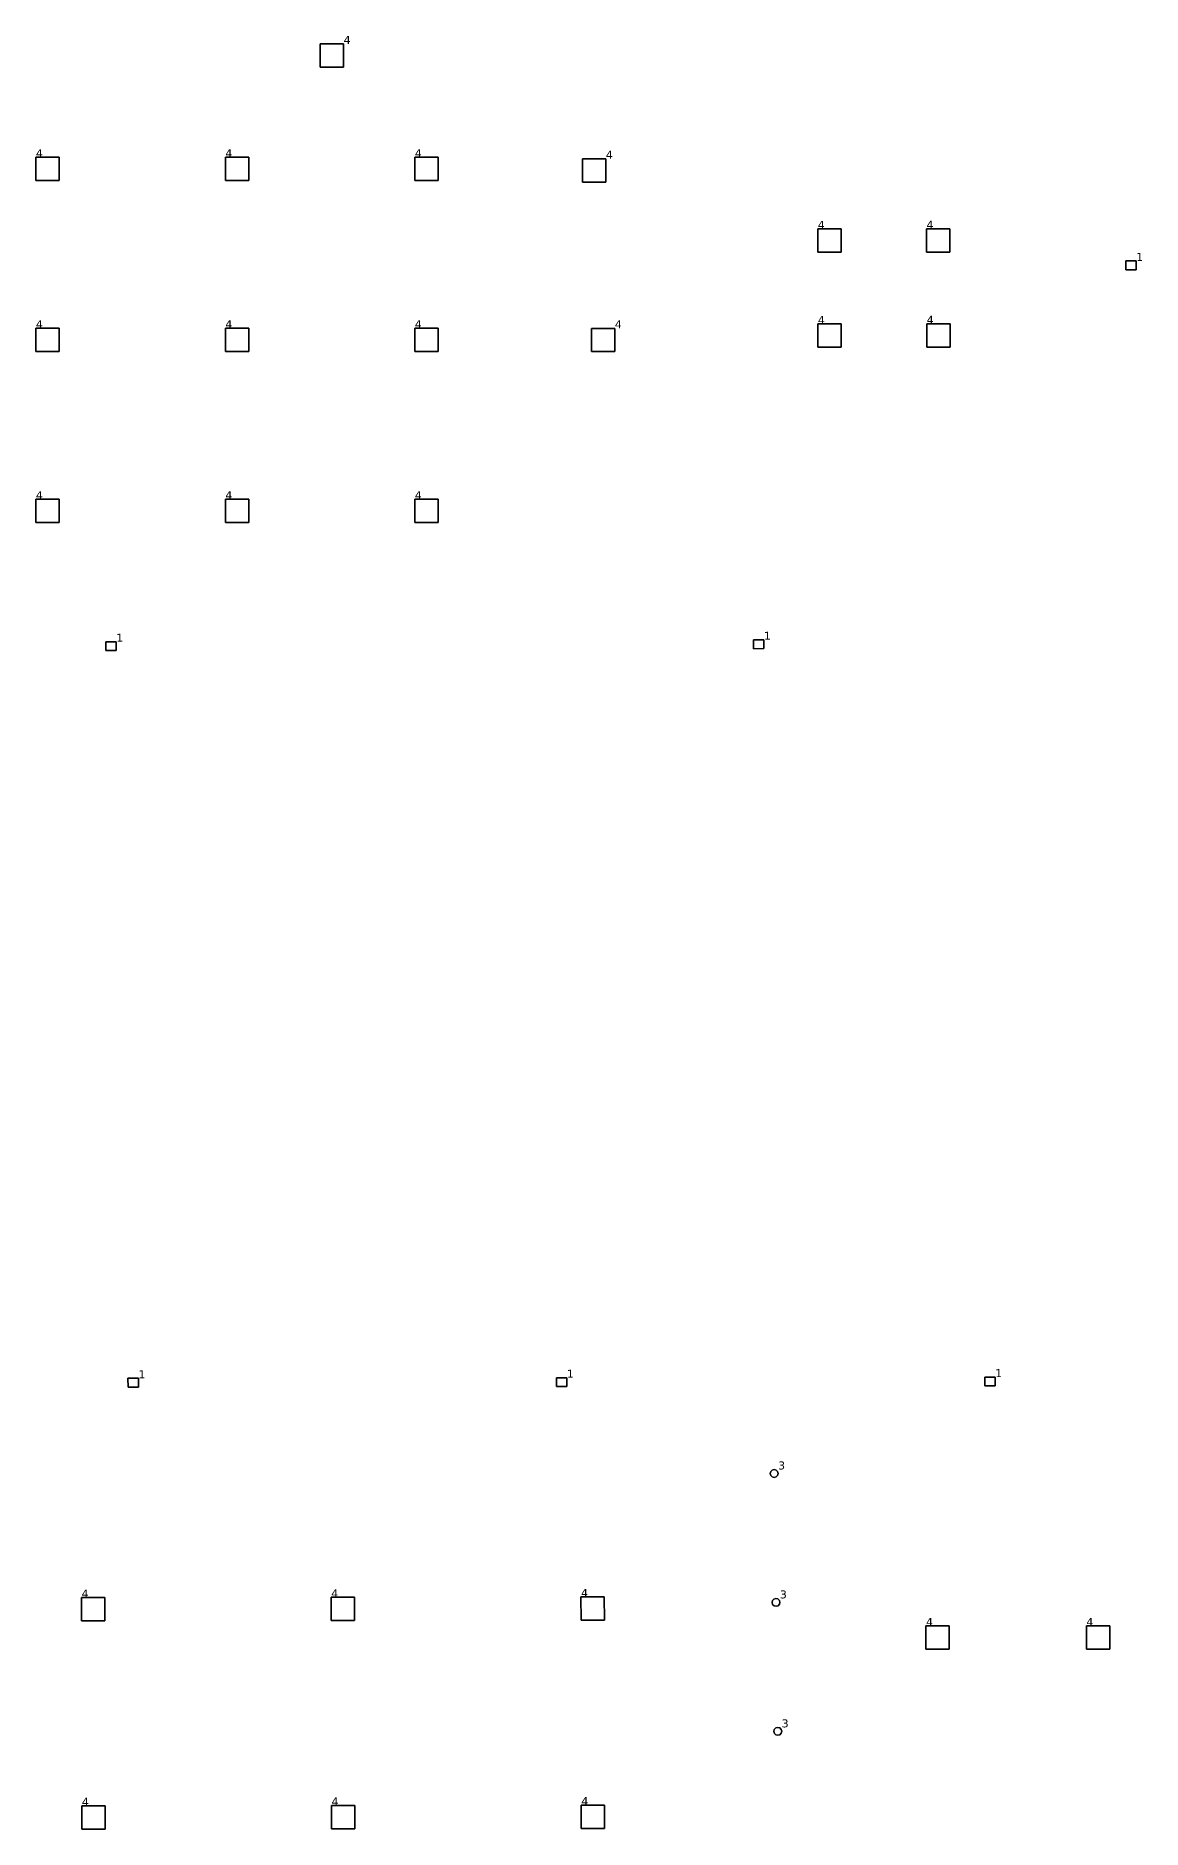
# Model space of a CAD drawing. Header units: inches. Extents: x -3 to 1235, y -1 to 963.
# Drawn here: x 132.34 to 157.23, y 105.3 to 145.64 of the extents above; entities that cross this region are included whole.
import ezdxf

# ---------------------------------------------------------------- set-up
doc = ezdxf.new("R2010")
doc.units = ezdxf.units.IN
doc.header["$MEASUREMENT"] = 0
doc.layers.add('DLX_TERR_LUM', color=7, linetype='Continuous', true_color=0x000000)
doc.layers.add('DLX_TERR_LUMKEY_IDX', color=7, linetype='Continuous', true_color=0x7f7f7f)
doc.styles.add('TableTextStyle', font='')
doc.styles.get('TableTextStyle').set_extended_font_data('VERDANA.TTF')

msp = doc.modelspace()

# ---------------------------------------------------------------- linework, layer by layer
at = {"layer": 'DLX_TERR_LUM'}
for points in [[(138.738, 144.938, 0), (138.738, 145.462, 0)], [(138.738, 145.462, 0), (138.738, 145.462, 0)], [(138.738, 145.462, 0), (138.738, 144.938, 0)], [(138.738, 145.462, 0), (139.262, 145.462, 0)], [(139.262, 145.462, 0), (138.738, 145.462, 0)], [(138.738, 145.462, 0), (138.738, 145.462, 0)], [(138.738, 145.462, 0), (138.738, 144.938, 0)], [(139.262, 145.462, 0), (138.738, 145.462, 0)], [(138.738, 144.938, 0), (138.738, 145.462, 0)], [(138.738, 145.462, 0), (139.262, 145.462, 0)], [(139.262, 145.462, 0), (139.262, 144.938, 0)], [(139.262, 144.938, 0), (139.262, 145.462, 0)], [(139.262, 145.462, 0), (139.262, 145.462, 0)], [(139.262, 145.462, 0), (139.262, 145.462, 0)], [(139.262, 144.938, 0), (139.262, 145.462, 0)], [(139.262, 145.462, 0), (139.262, 144.938, 0)], [(139.262, 144.938, 0), (138.738, 144.938, 0)], [(138.738, 144.938, 0), (138.738, 144.938, 0)], [(138.738, 144.938, 0), (139.262, 144.938, 0)], [(138.738, 144.938, 0), (138.738, 144.938, 0)], [(138.738, 144.938, 0), (139.262, 144.938, 0)], [(139.262, 144.938, 0), (138.738, 144.938, 0)], [(139.262, 144.938, 0), (139.262, 144.938, 0)], [(139.262, 144.938, 0), (139.262, 144.938, 0)], [(132.338, 142.387, 0), (132.338, 142.912, 0)], [(132.338, 142.912, 0), (132.338, 142.912, 0)], [(132.338, 142.912, 0), (132.338, 142.387, 0)], [(132.338, 142.912, 0), (132.863, 142.912, 0)], [(132.863, 142.912, 0), (132.338, 142.912, 0)], [(132.338, 142.912, 0), (132.338, 142.912, 0)], [(132.863, 142.912, 0), (132.338, 142.912, 0)], [(132.338, 142.912, 0), (132.338, 142.387, 0)], [(132.338, 142.387, 0), (132.338, 142.912, 0)], [(132.338, 142.912, 0), (132.863, 142.912, 0)], [(132.863, 142.912, 0), (132.863, 142.912, 0)], [(132.863, 142.912, 0), (132.863, 142.387, 0)], [(132.863, 142.387, 0), (132.863, 142.912, 0)], [(132.863, 142.912, 0), (132.863, 142.912, 0)], [(132.863, 142.387, 0), (132.863, 142.912, 0)], [(132.863, 142.912, 0), (132.863, 142.387, 0)], [(136.601, 142.387, 0), (136.601, 142.912, 0)], [(136.601, 142.912, 0), (136.601, 142.912, 0)], [(136.601, 142.912, 0), (136.601, 142.387, 0)], [(136.601, 142.912, 0), (137.126, 142.912, 0)], [(137.126, 142.912, 0), (136.601, 142.912, 0)], [(136.601, 142.912, 0), (136.601, 142.912, 0)], [(137.126, 142.912, 0), (136.601, 142.912, 0)], [(136.601, 142.912, 0), (136.601, 142.387, 0)], [(136.601, 142.387, 0), (136.601, 142.912, 0)], [(136.601, 142.912, 0), (137.126, 142.912, 0)], [(137.126, 142.912, 0), (137.126, 142.912, 0)], [(137.126, 142.912, 0), (137.126, 142.387, 0)], [(137.126, 142.387, 0), (137.126, 142.912, 0)], [(137.126, 142.912, 0), (137.126, 142.912, 0)], [(137.126, 142.387, 0), (137.126, 142.912, 0)], [(137.126, 142.912, 0), (137.126, 142.387, 0)], [(140.863, 142.387, 0), (140.863, 142.912, 0)], [(140.863, 142.912, 0), (140.863, 142.912, 0)], [(140.863, 142.912, 0), (140.863, 142.387, 0)], [(140.863, 142.912, 0), (141.388, 142.912, 0)], [(141.388, 142.912, 0), (140.863, 142.912, 0)], [(140.863, 142.912, 0), (140.863, 142.912, 0)], [(141.388, 142.912, 0), (140.863, 142.912, 0)], [(140.863, 142.912, 0), (140.863, 142.387, 0)], [(140.863, 142.387, 0), (140.863, 142.912, 0)], [(140.863, 142.912, 0), (141.388, 142.912, 0)], [(141.388, 142.912, 0), (141.388, 142.912, 0)], [(141.388, 142.912, 0), (141.388, 142.387, 0)], [(141.388, 142.387, 0), (141.388, 142.912, 0)], [(141.388, 142.912, 0), (141.388, 142.912, 0)], [(141.388, 142.387, 0), (141.388, 142.912, 0)], [(141.388, 142.912, 0), (141.388, 142.387, 0)], [(144.637, 142.353, 0), (144.637, 142.878, 0)], [(144.637, 142.878, 0), (144.637, 142.878, 0)], [(144.637, 142.878, 0), (144.637, 142.353, 0)], [(144.637, 142.878, 0), (145.162, 142.878, 0)], [(145.162, 142.878, 0), (144.637, 142.878, 0)], [(144.637, 142.878, 0), (144.637, 142.878, 0)], [(144.637, 142.878, 0), (144.637, 142.353, 0)], [(145.162, 142.878, 0), (144.637, 142.878, 0)], [(144.637, 142.353, 0), (144.637, 142.878, 0)], [(144.637, 142.878, 0), (145.162, 142.878, 0)], [(145.162, 142.878, 0), (145.162, 142.353, 0)], [(145.162, 142.353, 0), (145.162, 142.878, 0)], [(145.162, 142.878, 0), (145.162, 142.878, 0)], [(145.162, 142.878, 0), (145.162, 142.878, 0)], [(145.162, 142.353, 0), (145.162, 142.878, 0)], [(145.162, 142.878, 0), (145.162, 142.353, 0)], [(132.863, 142.387, 0), (132.338, 142.387, 0)], [(132.338, 142.387, 0), (132.338, 142.387, 0)], [(132.338, 142.387, 0), (132.863, 142.387, 0)], [(132.338, 142.387, 0), (132.338, 142.387, 0)], [(132.338, 142.387, 0), (132.863, 142.387, 0)], [(132.863, 142.387, 0), (132.338, 142.387, 0)], [(132.863, 142.387, 0), (132.863, 142.387, 0)], [(132.863, 142.387, 0), (132.863, 142.387, 0)], [(137.126, 142.387, 0), (136.601, 142.387, 0)], [(136.601, 142.387, 0), (136.601, 142.387, 0)], [(136.601, 142.387, 0), (137.126, 142.387, 0)], [(136.601, 142.387, 0), (136.601, 142.387, 0)], [(136.601, 142.387, 0), (137.126, 142.387, 0)], [(137.126, 142.387, 0), (136.601, 142.387, 0)], [(137.126, 142.387, 0), (137.126, 142.387, 0)], [(137.126, 142.387, 0), (137.126, 142.387, 0)], [(141.388, 142.387, 0), (140.863, 142.387, 0)], [(140.863, 142.387, 0), (140.863, 142.387, 0)], [(140.863, 142.387, 0), (141.388, 142.387, 0)], [(140.863, 142.387, 0), (140.863, 142.387, 0)], [(140.863, 142.387, 0), (141.388, 142.387, 0)], [(141.388, 142.387, 0), (140.863, 142.387, 0)], [(141.388, 142.387, 0), (141.388, 142.387, 0)], [(141.388, 142.387, 0), (141.388, 142.387, 0)], [(145.162, 142.353, 0), (144.637, 142.353, 0)], [(144.637, 142.353, 0), (144.637, 142.353, 0)], [(144.637, 142.353, 0), (145.162, 142.353, 0)], [(144.637, 142.353, 0), (144.637, 142.353, 0)], [(144.637, 142.353, 0), (145.162, 142.353, 0)], [(145.162, 142.353, 0), (144.637, 142.353, 0)], [(145.162, 142.353, 0), (145.162, 142.353, 0)], [(145.162, 142.353, 0), (145.162, 142.353, 0)], [(149.928, 141.299, 0), (150.453, 141.3, 0)], [(150.453, 141.3, 0), (149.928, 141.299, 0)], [(150.453, 141.3, 0), (149.928, 141.299, 0)], [(149.928, 141.299, 0), (150.453, 141.3, 0)], [(149.929, 140.774, 0), (149.928, 141.299, 0)], [(149.928, 141.299, 0), (149.928, 141.299, 0)], [(149.928, 141.299, 0), (149.929, 140.774, 0)], [(149.928, 141.299, 0), (149.928, 141.299, 0)], [(149.928, 141.299, 0), (149.929, 140.774, 0)], [(149.929, 140.774, 0), (149.928, 141.299, 0)], [(150.453, 141.3, 0), (150.453, 141.3, 0)], [(150.453, 141.3, 0), (150.454, 140.775, 0)], [(150.454, 140.775, 0), (150.453, 141.3, 0)], [(150.453, 141.3, 0), (150.453, 141.3, 0)], [(150.454, 140.775, 0), (150.453, 141.3, 0)], [(150.453, 141.3, 0), (150.454, 140.775, 0)], [(152.378, 140.778, 0), (152.377, 141.303, 0)], [(152.377, 141.303, 0), (152.377, 141.303, 0)], [(152.377, 141.303, 0), (152.378, 140.778, 0)], [(152.377, 141.303, 0), (152.902, 141.303, 0)], [(152.902, 141.303, 0), (152.377, 141.303, 0)], [(152.377, 141.303, 0), (152.377, 141.303, 0)], [(152.902, 141.303, 0), (152.377, 141.303, 0)], [(152.377, 141.303, 0), (152.378, 140.778, 0)], [(152.378, 140.778, 0), (152.377, 141.303, 0)], [(152.377, 141.303, 0), (152.902, 141.303, 0)], [(152.902, 141.303, 0), (152.902, 141.303, 0)], [(152.902, 141.303, 0), (152.903, 140.778, 0)], [(152.903, 140.778, 0), (152.902, 141.303, 0)], [(152.902, 141.303, 0), (152.902, 141.303, 0)], [(152.903, 140.778, 0), (152.902, 141.303, 0)], [(152.902, 141.303, 0), (152.903, 140.778, 0)], [(150.454, 140.775, 0), (149.929, 140.774, 0)], [(149.929, 140.774, 0), (150.454, 140.775, 0)], [(149.929, 140.774, 0), (150.454, 140.775, 0)], [(150.454, 140.775, 0), (149.929, 140.774, 0)], [(149.929, 140.774, 0), (149.929, 140.774, 0)], [(149.929, 140.774, 0), (149.929, 140.774, 0)], [(150.454, 140.775, 0), (150.454, 140.775, 0)], [(150.454, 140.775, 0), (150.454, 140.775, 0)], [(152.903, 140.778, 0), (152.378, 140.778, 0)], [(152.378, 140.778, 0), (152.378, 140.778, 0)], [(152.378, 140.778, 0), (152.903, 140.778, 0)], [(152.378, 140.778, 0), (152.378, 140.778, 0)], [(152.378, 140.778, 0), (152.903, 140.778, 0)], [(152.903, 140.778, 0), (152.378, 140.778, 0)], [(152.903, 140.778, 0), (152.903, 140.778, 0)], [(152.903, 140.778, 0), (152.903, 140.778, 0)], [(156.858, 140.38, 0), (156.858, 140.58, 0)], [(156.858, 140.58, 0), (156.858, 140.58, 0)], [(156.858, 140.58, 0), (156.858, 140.38, 0)], [(156.858, 140.58, 0), (157.093, 140.58, 0)], [(157.093, 140.58, 0), (156.858, 140.58, 0)], [(156.858, 140.58, 0), (156.858, 140.58, 0)], [(156.858, 140.58, 0), (156.858, 140.38, 0)], [(157.093, 140.58, 0), (156.858, 140.58, 0)], [(156.858, 140.38, 0), (156.858, 140.58, 0)], [(156.858, 140.58, 0), (157.093, 140.58, 0)], [(157.093, 140.58, 0), (157.093, 140.38, 0)], [(157.093, 140.38, 0), (157.093, 140.58, 0)], [(157.093, 140.58, 0), (157.093, 140.58, 0)], [(157.093, 140.58, 0), (157.093, 140.58, 0)], [(157.093, 140.38, 0), (157.093, 140.58, 0)], [(157.093, 140.58, 0), (157.093, 140.38, 0)], [(157.093, 140.38, 0), (156.858, 140.38, 0)], [(156.858, 140.38, 0), (156.858, 140.38, 0)], [(156.858, 140.38, 0), (157.093, 140.38, 0)], [(156.858, 140.38, 0), (156.858, 140.38, 0)], [(156.858, 140.38, 0), (157.093, 140.38, 0)], [(157.093, 140.38, 0), (156.858, 140.38, 0)], [(157.093, 140.38, 0), (157.093, 140.38, 0)], [(157.093, 140.38, 0), (157.093, 140.38, 0)], [(132.338, 138.54, 0), (132.338, 139.065, 0)], [(132.338, 139.065, 0), (132.338, 139.065, 0)], [(132.338, 139.065, 0), (132.338, 138.54, 0)], [(132.338, 139.065, 0), (132.863, 139.065, 0)], [(132.863, 139.065, 0), (132.338, 139.065, 0)], [(132.338, 139.065, 0), (132.338, 139.065, 0)], [(132.863, 139.065, 0), (132.338, 139.065, 0)], [(132.338, 139.065, 0), (132.338, 138.54, 0)], [(132.338, 138.54, 0), (132.338, 139.065, 0)], [(132.338, 139.065, 0), (132.863, 139.065, 0)], [(132.863, 139.065, 0), (132.863, 139.065, 0)], [(132.863, 139.065, 0), (132.863, 138.54, 0)], [(132.863, 138.54, 0), (132.863, 139.065, 0)], [(132.863, 139.065, 0), (132.863, 139.065, 0)], [(132.863, 138.54, 0), (132.863, 139.065, 0)], [(132.863, 139.065, 0), (132.863, 138.54, 0)], [(136.601, 138.54, 0), (136.601, 139.065, 0)], [(136.601, 139.065, 0), (136.601, 139.065, 0)], [(136.601, 139.065, 0), (136.601, 138.54, 0)], [(136.601, 139.065, 0), (137.126, 139.065, 0)], [(137.126, 139.065, 0), (136.601, 139.065, 0)], [(136.601, 139.065, 0), (136.601, 139.065, 0)], [(137.126, 139.065, 0), (136.601, 139.065, 0)], [(136.601, 139.065, 0), (136.601, 138.54, 0)], [(136.601, 138.54, 0), (136.601, 139.065, 0)], [(136.601, 139.065, 0), (137.126, 139.065, 0)], [(137.126, 139.065, 0), (137.126, 139.065, 0)], [(137.126, 139.065, 0), (137.126, 138.54, 0)], [(137.126, 138.54, 0), (137.126, 139.065, 0)], [(137.126, 139.065, 0), (137.126, 139.065, 0)], [(137.126, 138.54, 0), (137.126, 139.065, 0)], [(137.126, 139.065, 0), (137.126, 138.54, 0)], [(140.863, 138.54, 0), (140.863, 139.065, 0)], [(140.863, 139.065, 0), (140.863, 139.065, 0)], [(140.863, 139.065, 0), (140.863, 138.54, 0)], [(140.863, 139.065, 0), (141.388, 139.065, 0)], [(141.388, 139.065, 0), (140.863, 139.065, 0)], [(140.863, 139.065, 0), (140.863, 139.065, 0)], [(141.388, 139.065, 0), (140.863, 139.065, 0)], [(140.863, 139.065, 0), (140.863, 138.54, 0)], [(140.863, 138.54, 0), (140.863, 139.065, 0)], [(140.863, 139.065, 0), (141.388, 139.065, 0)], [(141.388, 139.065, 0), (141.388, 139.065, 0)], [(141.388, 139.065, 0), (141.388, 138.54, 0)], [(141.388, 138.54, 0), (141.388, 139.065, 0)], [(141.388, 139.065, 0), (141.388, 139.065, 0)], [(141.388, 138.54, 0), (141.388, 139.065, 0)], [(141.388, 139.065, 0), (141.388, 138.54, 0)], [(144.838, 138.538, 0), (144.838, 139.062, 0)], [(144.838, 139.062, 0), (144.838, 139.062, 0)], [(144.838, 139.062, 0), (144.838, 138.538, 0)], [(144.838, 139.062, 0), (145.363, 139.062, 0)], [(145.363, 139.062, 0), (144.838, 139.062, 0)], [(144.838, 139.062, 0), (144.838, 139.062, 0)], [(144.838, 139.062, 0), (144.838, 138.538, 0)], [(145.363, 139.062, 0), (144.838, 139.062, 0)], [(144.838, 138.538, 0), (144.838, 139.062, 0)], [(144.838, 139.062, 0), (145.363, 139.062, 0)], [(145.363, 139.062, 0), (145.363, 138.538, 0)], [(145.363, 138.538, 0), (145.363, 139.062, 0)], [(145.363, 139.062, 0), (145.363, 139.062, 0)], [(145.363, 139.062, 0), (145.363, 139.062, 0)], [(145.363, 138.538, 0), (145.363, 139.062, 0)], [(145.363, 139.062, 0), (145.363, 138.538, 0)], [(149.931, 139.16, 0), (150.456, 139.161, 0)], [(150.456, 139.161, 0), (149.931, 139.16, 0)], [(150.456, 139.161, 0), (149.931, 139.16, 0)], [(149.931, 139.16, 0), (150.456, 139.161, 0)], [(149.932, 138.635, 0), (149.931, 139.16, 0)], [(149.931, 139.16, 0), (149.931, 139.16, 0)], [(149.931, 139.16, 0), (149.932, 138.635, 0)], [(149.931, 139.16, 0), (149.931, 139.16, 0)], [(149.931, 139.16, 0), (149.932, 138.635, 0)], [(149.932, 138.635, 0), (149.931, 139.16, 0)], [(150.456, 139.161, 0), (150.456, 139.161, 0)], [(150.456, 139.161, 0), (150.457, 138.636, 0)], [(150.457, 138.636, 0), (150.456, 139.161, 0)], [(150.456, 139.161, 0), (150.456, 139.161, 0)], [(150.457, 138.636, 0), (150.456, 139.161, 0)], [(150.456, 139.161, 0), (150.457, 138.636, 0)], [(152.381, 138.639, 0), (152.38, 139.164, 0)], [(152.38, 139.164, 0), (152.38, 139.164, 0)], [(152.38, 139.164, 0), (152.381, 138.639, 0)], [(152.38, 139.164, 0), (152.905, 139.164, 0)], [(152.905, 139.164, 0), (152.38, 139.164, 0)], [(152.38, 139.164, 0), (152.38, 139.164, 0)], [(152.905, 139.164, 0), (152.38, 139.164, 0)], [(152.38, 139.164, 0), (152.381, 138.639, 0)], [(152.381, 138.639, 0), (152.38, 139.164, 0)], [(152.38, 139.164, 0), (152.905, 139.164, 0)], [(152.905, 139.164, 0), (152.905, 139.164, 0)], [(152.905, 139.164, 0), (152.906, 138.639, 0)], [(152.906, 138.639, 0), (152.905, 139.164, 0)], [(152.905, 139.164, 0), (152.905, 139.164, 0)], [(152.906, 138.639, 0), (152.905, 139.164, 0)], [(152.905, 139.164, 0), (152.906, 138.639, 0)], [(132.863, 138.54, 0), (132.338, 138.54, 0)], [(132.338, 138.54, 0), (132.338, 138.54, 0)], [(132.338, 138.54, 0), (132.863, 138.54, 0)], [(132.338, 138.54, 0), (132.338, 138.54, 0)], [(132.338, 138.54, 0), (132.863, 138.54, 0)], [(132.863, 138.54, 0), (132.338, 138.54, 0)], [(132.863, 138.54, 0), (132.863, 138.54, 0)], [(132.863, 138.54, 0), (132.863, 138.54, 0)], [(137.126, 138.54, 0), (136.601, 138.54, 0)], [(136.601, 138.54, 0), (136.601, 138.54, 0)], [(136.601, 138.54, 0), (137.126, 138.54, 0)], [(136.601, 138.54, 0), (136.601, 138.54, 0)], [(136.601, 138.54, 0), (137.126, 138.54, 0)], [(137.126, 138.54, 0), (136.601, 138.54, 0)], [(137.126, 138.54, 0), (137.126, 138.54, 0)], [(137.126, 138.54, 0), (137.126, 138.54, 0)], [(141.388, 138.54, 0), (140.863, 138.54, 0)], [(140.863, 138.54, 0), (140.863, 138.54, 0)], [(140.863, 138.54, 0), (141.388, 138.54, 0)], [(140.863, 138.54, 0), (140.863, 138.54, 0)], [(140.863, 138.54, 0), (141.388, 138.54, 0)], [(141.388, 138.54, 0), (140.863, 138.54, 0)], [(141.388, 138.54, 0), (141.388, 138.54, 0)], [(141.388, 138.54, 0), (141.388, 138.54, 0)], [(145.363, 138.538, 0), (144.838, 138.538, 0)], [(144.838, 138.538, 0), (144.838, 138.538, 0)], [(144.838, 138.538, 0), (145.363, 138.538, 0)], [(144.838, 138.538, 0), (144.838, 138.538, 0)], [(144.838, 138.538, 0), (145.363, 138.538, 0)], [(145.363, 138.538, 0), (144.838, 138.538, 0)], [(145.363, 138.538, 0), (145.363, 138.538, 0)], [(145.363, 138.538, 0), (145.363, 138.538, 0)], [(150.457, 138.636, 0), (149.932, 138.635, 0)], [(149.932, 138.635, 0), (150.457, 138.636, 0)], [(149.932, 138.635, 0), (150.457, 138.636, 0)], [(150.457, 138.636, 0), (149.932, 138.635, 0)], [(149.932, 138.635, 0), (149.932, 138.635, 0)], [(149.932, 138.635, 0), (149.932, 138.635, 0)], [(150.457, 138.636, 0), (150.457, 138.636, 0)], [(150.457, 138.636, 0), (150.457, 138.636, 0)], [(152.906, 138.639, 0), (152.381, 138.639, 0)], [(152.381, 138.639, 0), (152.381, 138.639, 0)], [(152.381, 138.639, 0), (152.906, 138.639, 0)], [(152.381, 138.639, 0), (152.381, 138.639, 0)], [(152.381, 138.639, 0), (152.906, 138.639, 0)], [(152.906, 138.639, 0), (152.381, 138.639, 0)], [(152.906, 138.639, 0), (152.906, 138.639, 0)], [(152.906, 138.639, 0), (152.906, 138.639, 0)], [(132.338, 134.693, 0), (132.338, 135.218, 0)], [(132.338, 135.218, 0), (132.338, 135.218, 0)], [(132.338, 135.218, 0), (132.338, 134.693, 0)], [(132.338, 135.218, 0), (132.863, 135.218, 0)], [(132.863, 135.218, 0), (132.338, 135.218, 0)], [(132.338, 135.218, 0), (132.338, 135.218, 0)], [(132.863, 135.218, 0), (132.338, 135.218, 0)], [(132.338, 135.218, 0), (132.338, 134.693, 0)], [(132.338, 134.693, 0), (132.338, 135.218, 0)], [(132.338, 135.218, 0), (132.863, 135.218, 0)], [(132.863, 135.218, 0), (132.863, 135.218, 0)], [(132.863, 135.218, 0), (132.863, 134.693, 0)], [(132.863, 134.693, 0), (132.863, 135.218, 0)], [(132.863, 135.218, 0), (132.863, 135.218, 0)], [(132.863, 134.693, 0), (132.863, 135.218, 0)], [(132.863, 135.218, 0), (132.863, 134.693, 0)], [(136.601, 134.693, 0), (136.601, 135.218, 0)], [(136.601, 135.218, 0), (136.601, 135.218, 0)], [(136.601, 135.218, 0), (136.601, 134.693, 0)], [(136.601, 135.218, 0), (137.126, 135.218, 0)], [(137.126, 135.218, 0), (136.601, 135.218, 0)], [(136.601, 135.218, 0), (136.601, 135.218, 0)], [(137.126, 135.218, 0), (136.601, 135.218, 0)], [(136.601, 135.218, 0), (136.601, 134.693, 0)], [(136.601, 134.693, 0), (136.601, 135.218, 0)], [(136.601, 135.218, 0), (137.126, 135.218, 0)], [(137.126, 135.218, 0), (137.126, 135.218, 0)], [(137.126, 135.218, 0), (137.126, 134.693, 0)], [(137.126, 134.693, 0), (137.126, 135.218, 0)], [(137.126, 135.218, 0), (137.126, 135.218, 0)], [(137.126, 134.693, 0), (137.126, 135.218, 0)], [(137.126, 135.218, 0), (137.126, 134.693, 0)], [(140.863, 134.693, 0), (140.863, 135.218, 0)], [(140.863, 135.218, 0), (140.863, 135.218, 0)], [(140.863, 135.218, 0), (140.863, 134.693, 0)], [(140.863, 135.218, 0), (141.388, 135.218, 0)], [(141.388, 135.218, 0), (140.863, 135.218, 0)], [(140.863, 135.218, 0), (140.863, 135.218, 0)], [(141.388, 135.218, 0), (140.863, 135.218, 0)], [(140.863, 135.218, 0), (140.863, 134.693, 0)], [(140.863, 134.693, 0), (140.863, 135.218, 0)], [(140.863, 135.218, 0), (141.388, 135.218, 0)], [(141.388, 135.218, 0), (141.388, 135.218, 0)], [(141.388, 135.218, 0), (141.388, 134.693, 0)], [(141.388, 134.693, 0), (141.388, 135.218, 0)], [(141.388, 135.218, 0), (141.388, 135.218, 0)], [(141.388, 134.693, 0), (141.388, 135.218, 0)], [(141.388, 135.218, 0), (141.388, 134.693, 0)], [(132.863, 134.693, 0), (132.338, 134.693, 0)], [(132.338, 134.693, 0), (132.338, 134.693, 0)], [(132.338, 134.693, 0), (132.863, 134.693, 0)], [(132.338, 134.693, 0), (132.338, 134.693, 0)], [(132.338, 134.693, 0), (132.863, 134.693, 0)], [(132.863, 134.693, 0), (132.338, 134.693, 0)], [(132.863, 134.693, 0), (132.863, 134.693, 0)], [(132.863, 134.693, 0), (132.863, 134.693, 0)], [(137.126, 134.693, 0), (136.601, 134.693, 0)], [(136.601, 134.693, 0), (136.601, 134.693, 0)], [(136.601, 134.693, 0), (137.126, 134.693, 0)], [(136.601, 134.693, 0), (136.601, 134.693, 0)], [(136.601, 134.693, 0), (137.126, 134.693, 0)], [(137.126, 134.693, 0), (136.601, 134.693, 0)], [(137.126, 134.693, 0), (137.126, 134.693, 0)], [(137.126, 134.693, 0), (137.126, 134.693, 0)], [(141.388, 134.693, 0), (140.863, 134.693, 0)], [(140.863, 134.693, 0), (140.863, 134.693, 0)], [(140.863, 134.693, 0), (141.388, 134.693, 0)], [(140.863, 134.693, 0), (140.863, 134.693, 0)], [(140.863, 134.693, 0), (141.388, 134.693, 0)], [(141.388, 134.693, 0), (140.863, 134.693, 0)], [(141.388, 134.693, 0), (141.388, 134.693, 0)], [(141.388, 134.693, 0), (141.388, 134.693, 0)], [(133.912, 132.011, 0), (134.147, 132.012, 0)], [(134.147, 132.012, 0), (133.912, 132.011, 0)], [(134.147, 132.012, 0), (133.912, 132.011, 0)], [(133.912, 132.011, 0), (134.147, 132.012, 0)], [(133.912, 131.811, 0), (133.912, 132.011, 0)], [(133.912, 132.011, 0), (133.912, 132.011, 0)], [(133.912, 132.011, 0), (133.912, 131.811, 0)], [(133.912, 132.011, 0), (133.912, 132.011, 0)], [(133.912, 132.011, 0), (133.912, 131.811, 0)], [(133.912, 131.811, 0), (133.912, 132.011, 0)], [(134.147, 132.012, 0), (134.147, 131.812, 0)], [(134.147, 131.812, 0), (134.147, 132.012, 0)], [(134.147, 132.012, 0), (134.147, 132.012, 0)], [(134.147, 132.012, 0), (134.147, 132.012, 0)], [(134.147, 131.812, 0), (134.147, 132.012, 0)], [(134.147, 132.012, 0), (134.147, 131.812, 0)], [(148.483, 132.055, 0), (148.718, 132.056, 0)], [(148.718, 132.056, 0), (148.483, 132.055, 0)], [(148.718, 132.056, 0), (148.483, 132.055, 0)], [(148.483, 132.055, 0), (148.718, 132.056, 0)], [(148.484, 131.855, 0), (148.483, 132.055, 0)], [(148.483, 132.055, 0), (148.483, 132.055, 0)], [(148.483, 132.055, 0), (148.484, 131.855, 0)], [(148.483, 132.055, 0), (148.483, 132.055, 0)], [(148.483, 132.055, 0), (148.484, 131.855, 0)], [(148.484, 131.855, 0), (148.483, 132.055, 0)], [(148.718, 132.056, 0), (148.719, 131.856, 0)], [(148.719, 131.856, 0), (148.718, 132.056, 0)], [(148.718, 132.056, 0), (148.718, 132.056, 0)], [(148.718, 132.056, 0), (148.718, 132.056, 0)], [(148.719, 131.856, 0), (148.718, 132.056, 0)], [(148.718, 132.056, 0), (148.719, 131.856, 0)], [(134.147, 131.812, 0), (133.912, 131.811, 0)], [(133.912, 131.811, 0), (134.147, 131.812, 0)], [(133.912, 131.811, 0), (134.147, 131.812, 0)], [(134.147, 131.812, 0), (133.912, 131.811, 0)], [(133.912, 131.811, 0), (133.912, 131.811, 0)], [(133.912, 131.811, 0), (133.912, 131.811, 0)], [(134.147, 131.812, 0), (134.147, 131.812, 0)], [(134.147, 131.812, 0), (134.147, 131.812, 0)], [(148.719, 131.856, 0), (148.484, 131.855, 0)], [(148.484, 131.855, 0), (148.719, 131.856, 0)], [(148.484, 131.855, 0), (148.719, 131.856, 0)], [(148.719, 131.856, 0), (148.484, 131.855, 0)], [(148.484, 131.855, 0), (148.484, 131.855, 0)], [(148.484, 131.855, 0), (148.484, 131.855, 0)], [(148.719, 131.856, 0), (148.719, 131.856, 0)], [(148.719, 131.856, 0), (148.719, 131.856, 0)], [(134.411, 115.439, 0), (134.646, 115.44, 0)], [(134.646, 115.44, 0), (134.411, 115.439, 0)], [(134.646, 115.44, 0), (134.411, 115.439, 0)], [(134.411, 115.439, 0), (134.646, 115.44, 0)], [(134.412, 115.239, 0), (134.411, 115.439, 0)], [(134.411, 115.439, 0), (134.411, 115.439, 0)], [(134.411, 115.439, 0), (134.412, 115.239, 0)], [(134.411, 115.439, 0), (134.411, 115.439, 0)], [(134.411, 115.439, 0), (134.412, 115.239, 0)], [(134.412, 115.239, 0), (134.411, 115.439, 0)], [(134.646, 115.44, 0), (134.647, 115.24, 0)], [(134.647, 115.24, 0), (134.646, 115.44, 0)], [(134.646, 115.44, 0), (134.646, 115.44, 0)], [(134.646, 115.44, 0), (134.646, 115.44, 0)], [(134.647, 115.24, 0), (134.646, 115.44, 0)], [(134.646, 115.44, 0), (134.647, 115.24, 0)], [(144.049, 115.452, 0), (144.284, 115.453, 0)], [(144.284, 115.453, 0), (144.049, 115.452, 0)], [(144.284, 115.453, 0), (144.049, 115.452, 0)], [(144.049, 115.452, 0), (144.284, 115.453, 0)], [(144.049, 115.252, 0), (144.049, 115.452, 0)], [(144.049, 115.452, 0), (144.049, 115.452, 0)], [(144.049, 115.452, 0), (144.049, 115.252, 0)], [(144.049, 115.452, 0), (144.049, 115.452, 0)], [(144.049, 115.452, 0), (144.049, 115.252, 0)], [(144.049, 115.252, 0), (144.049, 115.452, 0)], [(144.284, 115.453, 0), (144.284, 115.253, 0)], [(144.284, 115.253, 0), (144.284, 115.453, 0)], [(144.284, 115.453, 0), (144.284, 115.453, 0)], [(144.284, 115.453, 0), (144.284, 115.453, 0)], [(144.284, 115.253, 0), (144.284, 115.453, 0)], [(144.284, 115.453, 0), (144.284, 115.253, 0)], [(153.686, 115.266, 0), (153.686, 115.466, 0)], [(153.686, 115.466, 0), (153.686, 115.466, 0)], [(153.686, 115.466, 0), (153.686, 115.266, 0)], [(153.686, 115.466, 0), (153.921, 115.466, 0)], [(153.921, 115.466, 0), (153.686, 115.466, 0)], [(153.686, 115.466, 0), (153.686, 115.466, 0)], [(153.686, 115.466, 0), (153.686, 115.266, 0)], [(153.921, 115.466, 0), (153.686, 115.466, 0)], [(153.686, 115.266, 0), (153.686, 115.466, 0)], [(153.686, 115.466, 0), (153.921, 115.466, 0)], [(153.921, 115.466, 0), (153.921, 115.266, 0)], [(153.921, 115.266, 0), (153.921, 115.466, 0)], [(153.921, 115.466, 0), (153.921, 115.466, 0)], [(153.921, 115.466, 0), (153.921, 115.466, 0)], [(153.921, 115.266, 0), (153.921, 115.466, 0)], [(153.921, 115.466, 0), (153.921, 115.266, 0)], [(134.647, 115.24, 0), (134.412, 115.239, 0)], [(134.412, 115.239, 0), (134.647, 115.24, 0)], [(134.412, 115.239, 0), (134.647, 115.24, 0)], [(134.647, 115.24, 0), (134.412, 115.239, 0)], [(134.412, 115.239, 0), (134.412, 115.239, 0)], [(134.412, 115.239, 0), (134.412, 115.239, 0)], [(134.647, 115.24, 0), (134.647, 115.24, 0)], [(134.647, 115.24, 0), (134.647, 115.24, 0)], [(144.284, 115.253, 0), (144.049, 115.252, 0)], [(144.049, 115.252, 0), (144.284, 115.253, 0)], [(144.049, 115.252, 0), (144.284, 115.253, 0)], [(144.284, 115.253, 0), (144.049, 115.252, 0)], [(144.049, 115.252, 0), (144.049, 115.252, 0)], [(144.049, 115.252, 0), (144.049, 115.252, 0)], [(144.284, 115.253, 0), (144.284, 115.253, 0)], [(144.284, 115.253, 0), (144.284, 115.253, 0)], [(153.921, 115.266, 0), (153.686, 115.266, 0)], [(153.686, 115.266, 0), (153.686, 115.266, 0)], [(153.686, 115.266, 0), (153.921, 115.266, 0)], [(153.686, 115.266, 0), (153.686, 115.266, 0)], [(153.686, 115.266, 0), (153.921, 115.266, 0)], [(153.921, 115.266, 0), (153.686, 115.266, 0)], [(153.921, 115.266, 0), (153.921, 115.266, 0)], [(153.921, 115.266, 0), (153.921, 115.266, 0)], [(148.872, 113.342, 0), (148.904, 113.374, 0)], [(148.904, 113.374, 0), (148.872, 113.342, 0)], [(148.904, 113.374, 0), (148.872, 113.342, 0)], [(148.872, 113.342, 0), (148.904, 113.374, 0)], [(148.904, 113.374, 0), (148.948, 113.387, 0)], [(148.948, 113.387, 0), (148.904, 113.374, 0)], [(148.948, 113.387, 0), (148.904, 113.374, 0)], [(148.904, 113.374, 0), (148.948, 113.387, 0)], [(148.904, 113.374, 0), (148.904, 113.374, 0)], [(148.904, 113.374, 0), (148.904, 113.374, 0)], [(148.948, 113.387, 0), (148.948, 113.387, 0)], [(148.948, 113.387, 0), (148.993, 113.376, 0)], [(148.993, 113.376, 0), (148.948, 113.387, 0)], [(148.948, 113.387, 0), (148.948, 113.387, 0)], [(148.993, 113.376, 0), (148.948, 113.387, 0)], [(148.948, 113.387, 0), (148.993, 113.376, 0)], [(148.993, 113.376, 0), (148.993, 113.376, 0)], [(148.993, 113.376, 0), (149.025, 113.344, 0)], [(149.025, 113.344, 0), (148.993, 113.376, 0)], [(148.993, 113.376, 0), (148.993, 113.376, 0)], [(149.025, 113.344, 0), (148.993, 113.376, 0)], [(148.993, 113.376, 0), (149.025, 113.344, 0)], [(148.861, 113.297, 0), (148.872, 113.342, 0)], [(148.872, 113.342, 0), (148.861, 113.297, 0)], [(148.872, 113.342, 0), (148.861, 113.297, 0)], [(148.861, 113.297, 0), (148.872, 113.342, 0)], [(148.874, 113.253, 0), (148.861, 113.297, 0)], [(148.861, 113.297, 0), (148.861, 113.297, 0)], [(148.861, 113.297, 0), (148.874, 113.253, 0)], [(148.861, 113.297, 0), (148.861, 113.297, 0)], [(148.861, 113.297, 0), (148.874, 113.253, 0)], [(148.874, 113.253, 0), (148.861, 113.297, 0)], [(148.872, 113.342, 0), (148.872, 113.342, 0)], [(148.872, 113.342, 0), (148.872, 113.342, 0)], [(148.906, 113.221, 0), (148.874, 113.253, 0)], [(148.874, 113.253, 0), (148.874, 113.253, 0)], [(148.874, 113.253, 0), (148.906, 113.221, 0)], [(148.874, 113.253, 0), (148.874, 113.253, 0)], [(148.874, 113.253, 0), (148.906, 113.221, 0)], [(148.906, 113.221, 0), (148.874, 113.253, 0)], [(148.951, 113.21, 0), (148.906, 113.221, 0)], [(148.906, 113.221, 0), (148.906, 113.221, 0)], [(148.906, 113.221, 0), (148.951, 113.21, 0)], [(148.906, 113.221, 0), (148.906, 113.221, 0)], [(148.906, 113.221, 0), (148.951, 113.21, 0)], [(148.951, 113.21, 0), (148.906, 113.221, 0)], [(148.995, 113.223, 0), (148.951, 113.21, 0)], [(148.951, 113.21, 0), (148.995, 113.223, 0)], [(148.951, 113.21, 0), (148.995, 113.223, 0)], [(148.995, 113.223, 0), (148.951, 113.21, 0)], [(148.951, 113.21, 0), (148.951, 113.21, 0)], [(148.951, 113.21, 0), (148.951, 113.21, 0)], [(149.027, 113.255, 0), (148.995, 113.223, 0)], [(148.995, 113.223, 0), (149.027, 113.255, 0)], [(148.995, 113.223, 0), (149.027, 113.255, 0)], [(149.027, 113.255, 0), (148.995, 113.223, 0)], [(148.995, 113.223, 0), (148.995, 113.223, 0)], [(148.995, 113.223, 0), (148.995, 113.223, 0)], [(149.025, 113.344, 0), (149.025, 113.344, 0)], [(149.025, 113.344, 0), (149.038, 113.3, 0)], [(149.038, 113.3, 0), (149.025, 113.344, 0)], [(149.025, 113.344, 0), (149.025, 113.344, 0)], [(149.038, 113.3, 0), (149.025, 113.344, 0)], [(149.025, 113.344, 0), (149.038, 113.3, 0)], [(149.038, 113.3, 0), (149.027, 113.255, 0)], [(149.027, 113.255, 0), (149.038, 113.3, 0)], [(149.027, 113.255, 0), (149.038, 113.3, 0)], [(149.038, 113.3, 0), (149.027, 113.255, 0)], [(149.027, 113.255, 0), (149.027, 113.255, 0)], [(149.027, 113.255, 0), (149.027, 113.255, 0)], [(149.038, 113.3, 0), (149.038, 113.3, 0)], [(149.038, 113.3, 0), (149.038, 113.3, 0)], [(133.366, 109.98, 0), (133.366, 110.505, 0)], [(133.366, 110.505, 0), (133.366, 110.505, 0)], [(133.366, 110.505, 0), (133.366, 109.98, 0)], [(133.366, 110.505, 0), (133.891, 110.505, 0)], [(133.891, 110.505, 0), (133.366, 110.505, 0)], [(133.366, 110.505, 0), (133.366, 110.505, 0)], [(133.891, 110.505, 0), (133.366, 110.505, 0)], [(133.366, 110.505, 0), (133.366, 109.98, 0)], [(133.366, 109.98, 0), (133.366, 110.505, 0)], [(133.366, 110.505, 0), (133.891, 110.505, 0)], [(133.891, 110.505, 0), (133.891, 110.505, 0)], [(133.891, 110.505, 0), (133.891, 109.98, 0)], [(133.891, 109.98, 0), (133.891, 110.505, 0)], [(133.891, 110.505, 0), (133.891, 110.505, 0)], [(133.891, 109.98, 0), (133.891, 110.505, 0)], [(133.891, 110.505, 0), (133.891, 109.98, 0)], [(138.984, 110.512, 0), (139.509, 110.513, 0)], [(139.509, 110.513, 0), (138.984, 110.512, 0)], [(139.509, 110.513, 0), (138.984, 110.512, 0)], [(138.984, 110.512, 0), (139.509, 110.513, 0)], [(138.985, 109.987, 0), (138.984, 110.512, 0)], [(138.984, 110.512, 0), (138.984, 110.512, 0)], [(138.984, 110.512, 0), (138.985, 109.987, 0)], [(138.984, 110.512, 0), (138.984, 110.512, 0)], [(138.984, 110.512, 0), (138.985, 109.987, 0)], [(138.985, 109.987, 0), (138.984, 110.512, 0)], [(139.509, 110.513, 0), (139.509, 110.513, 0)], [(139.509, 110.513, 0), (139.51, 109.988, 0)], [(139.51, 109.988, 0), (139.509, 110.513, 0)], [(139.509, 110.513, 0), (139.509, 110.513, 0)], [(139.51, 109.988, 0), (139.509, 110.513, 0)], [(139.509, 110.513, 0), (139.51, 109.988, 0)], [(144.602, 110.52, 0), (145.127, 110.521, 0)], [(145.127, 110.521, 0), (144.602, 110.52, 0)], [(145.127, 110.521, 0), (144.602, 110.52, 0)], [(144.602, 110.52, 0), (145.127, 110.521, 0)], [(144.603, 109.995, 0), (144.602, 110.52, 0)], [(144.602, 110.52, 0), (144.602, 110.52, 0)], [(144.602, 110.52, 0), (144.603, 109.995, 0)], [(144.602, 110.52, 0), (144.602, 110.52, 0)], [(144.602, 110.52, 0), (144.603, 109.995, 0)], [(144.603, 109.995, 0), (144.602, 110.52, 0)], [(145.127, 110.521, 0), (145.127, 110.521, 0)], [(145.127, 110.521, 0), (145.128, 109.996, 0)], [(145.128, 109.996, 0), (145.127, 110.521, 0)], [(145.127, 110.521, 0), (145.127, 110.521, 0)], [(145.128, 109.996, 0), (145.127, 110.521, 0)], [(145.127, 110.521, 0), (145.128, 109.996, 0)], [(148.901, 110.396, 0), (148.912, 110.44, 0)], [(148.912, 110.44, 0), (148.901, 110.396, 0)], [(148.912, 110.44, 0), (148.901, 110.396, 0)], [(148.901, 110.396, 0), (148.912, 110.44, 0)], [(148.914, 110.352, 0), (148.901, 110.396, 0)], [(148.901, 110.396, 0), (148.901, 110.396, 0)], [(148.901, 110.396, 0), (148.914, 110.352, 0)], [(148.901, 110.396, 0), (148.901, 110.396, 0)], [(148.901, 110.396, 0), (148.914, 110.352, 0)], [(148.914, 110.352, 0), (148.901, 110.396, 0)], [(148.912, 110.44, 0), (148.944, 110.473, 0)], [(148.944, 110.473, 0), (148.912, 110.44, 0)], [(148.944, 110.473, 0), (148.912, 110.44, 0)], [(148.912, 110.44, 0), (148.944, 110.473, 0)], [(148.912, 110.44, 0), (148.912, 110.44, 0)], [(148.912, 110.44, 0), (148.912, 110.44, 0)], [(148.946, 110.32, 0), (148.914, 110.352, 0)], [(148.914, 110.352, 0), (148.914, 110.352, 0)], [(148.914, 110.352, 0), (148.946, 110.32, 0)], [(148.914, 110.352, 0), (148.914, 110.352, 0)], [(148.914, 110.352, 0), (148.946, 110.32, 0)], [(148.946, 110.32, 0), (148.914, 110.352, 0)], [(148.944, 110.473, 0), (148.988, 110.485, 0)], [(148.988, 110.485, 0), (148.944, 110.473, 0)], [(148.988, 110.485, 0), (148.944, 110.473, 0)], [(148.944, 110.473, 0), (148.988, 110.485, 0)], [(148.944, 110.473, 0), (148.944, 110.473, 0)], [(148.944, 110.473, 0), (148.944, 110.473, 0)], [(148.991, 110.309, 0), (148.946, 110.32, 0)], [(148.946, 110.32, 0), (148.946, 110.32, 0)], [(148.946, 110.32, 0), (148.991, 110.309, 0)], [(148.946, 110.32, 0), (148.946, 110.32, 0)], [(148.946, 110.32, 0), (148.991, 110.309, 0)], [(148.991, 110.309, 0), (148.946, 110.32, 0)], [(148.988, 110.485, 0), (148.988, 110.485, 0)], [(148.988, 110.485, 0), (149.033, 110.474, 0)], [(149.033, 110.474, 0), (148.988, 110.485, 0)], [(148.988, 110.485, 0), (148.988, 110.485, 0)], [(149.033, 110.474, 0), (148.988, 110.485, 0)], [(148.988, 110.485, 0), (149.033, 110.474, 0)], [(149.035, 110.321, 0), (148.991, 110.309, 0)], [(148.991, 110.309, 0), (149.035, 110.321, 0)], [(148.991, 110.309, 0), (149.035, 110.321, 0)], [(149.035, 110.321, 0), (148.991, 110.309, 0)], [(148.991, 110.309, 0), (148.991, 110.309, 0)], [(148.991, 110.309, 0), (148.991, 110.309, 0)], [(149.033, 110.474, 0), (149.033, 110.474, 0)], [(149.033, 110.474, 0), (149.065, 110.442, 0)], [(149.065, 110.442, 0), (149.033, 110.474, 0)], [(149.033, 110.474, 0), (149.033, 110.474, 0)], [(149.065, 110.442, 0), (149.033, 110.474, 0)], [(149.033, 110.474, 0), (149.065, 110.442, 0)], [(149.067, 110.354, 0), (149.035, 110.321, 0)], [(149.035, 110.321, 0), (149.067, 110.354, 0)], [(149.035, 110.321, 0), (149.067, 110.354, 0)], [(149.067, 110.354, 0), (149.035, 110.321, 0)], [(149.035, 110.321, 0), (149.035, 110.321, 0)], [(149.035, 110.321, 0), (149.035, 110.321, 0)], [(149.065, 110.442, 0), (149.065, 110.442, 0)], [(149.065, 110.442, 0), (149.078, 110.398, 0)], [(149.078, 110.398, 0), (149.065, 110.442, 0)], [(149.065, 110.442, 0), (149.065, 110.442, 0)], [(149.078, 110.398, 0), (149.065, 110.442, 0)], [(149.065, 110.442, 0), (149.078, 110.398, 0)], [(149.078, 110.398, 0), (149.067, 110.354, 0)], [(149.067, 110.354, 0), (149.078, 110.398, 0)], [(149.067, 110.354, 0), (149.078, 110.398, 0)], [(149.078, 110.398, 0), (149.067, 110.354, 0)], [(149.067, 110.354, 0), (149.067, 110.354, 0)], [(149.067, 110.354, 0), (149.067, 110.354, 0)], [(149.078, 110.398, 0), (149.078, 110.398, 0)], [(149.078, 110.398, 0), (149.078, 110.398, 0)], [(133.891, 109.98, 0), (133.366, 109.98, 0)], [(133.366, 109.98, 0), (133.366, 109.98, 0)], [(133.366, 109.98, 0), (133.891, 109.98, 0)], [(133.366, 109.98, 0), (133.366, 109.98, 0)], [(133.366, 109.98, 0), (133.891, 109.98, 0)], [(133.891, 109.98, 0), (133.366, 109.98, 0)], [(133.891, 109.98, 0), (133.891, 109.98, 0)], [(133.891, 109.98, 0), (133.891, 109.98, 0)], [(139.51, 109.988, 0), (138.985, 109.987, 0)], [(138.985, 109.987, 0), (139.51, 109.988, 0)], [(138.985, 109.987, 0), (139.51, 109.988, 0)], [(139.51, 109.988, 0), (138.985, 109.987, 0)], [(138.985, 109.987, 0), (138.985, 109.987, 0)], [(138.985, 109.987, 0), (138.985, 109.987, 0)], [(139.51, 109.988, 0), (139.51, 109.988, 0)], [(139.51, 109.988, 0), (139.51, 109.988, 0)], [(145.128, 109.996, 0), (144.603, 109.995, 0)], [(144.603, 109.995, 0), (145.128, 109.996, 0)], [(144.603, 109.995, 0), (145.128, 109.996, 0)], [(145.128, 109.996, 0), (144.603, 109.995, 0)], [(144.603, 109.995, 0), (144.603, 109.995, 0)], [(144.603, 109.995, 0), (144.603, 109.995, 0)], [(145.128, 109.996, 0), (145.128, 109.996, 0)], [(145.128, 109.996, 0), (145.128, 109.996, 0)], [(152.364, 109.342, 0), (152.364, 109.867, 0)], [(152.364, 109.867, 0), (152.364, 109.867, 0)], [(152.364, 109.867, 0), (152.364, 109.342, 0)], [(152.364, 109.867, 0), (152.889, 109.867, 0)], [(152.889, 109.867, 0), (152.364, 109.867, 0)], [(152.364, 109.867, 0), (152.364, 109.867, 0)], [(152.889, 109.867, 0), (152.364, 109.867, 0)], [(152.364, 109.867, 0), (152.364, 109.342, 0)], [(152.364, 109.342, 0), (152.364, 109.867, 0)], [(152.364, 109.867, 0), (152.889, 109.867, 0)], [(152.889, 109.867, 0), (152.889, 109.867, 0)], [(152.889, 109.867, 0), (152.889, 109.342, 0)], [(152.889, 109.342, 0), (152.889, 109.867, 0)], [(152.889, 109.867, 0), (152.889, 109.867, 0)], [(152.889, 109.342, 0), (152.889, 109.867, 0)], [(152.889, 109.867, 0), (152.889, 109.342, 0)], [(155.972, 109.342, 0), (155.972, 109.867, 0)], [(155.972, 109.867, 0), (155.972, 109.867, 0)], [(155.972, 109.867, 0), (155.972, 109.342, 0)], [(155.972, 109.867, 0), (156.497, 109.867, 0)], [(156.497, 109.867, 0), (155.972, 109.867, 0)], [(155.972, 109.867, 0), (155.972, 109.867, 0)], [(156.497, 109.867, 0), (155.972, 109.867, 0)], [(155.972, 109.867, 0), (155.972, 109.342, 0)], [(155.972, 109.342, 0), (155.972, 109.867, 0)], [(155.972, 109.867, 0), (156.497, 109.867, 0)], [(156.497, 109.867, 0), (156.497, 109.867, 0)], [(156.497, 109.867, 0), (156.497, 109.342, 0)], [(156.497, 109.342, 0), (156.497, 109.867, 0)], [(156.497, 109.867, 0), (156.497, 109.867, 0)], [(156.497, 109.342, 0), (156.497, 109.867, 0)], [(156.497, 109.867, 0), (156.497, 109.342, 0)], [(152.889, 109.342, 0), (152.364, 109.342, 0)], [(152.364, 109.342, 0), (152.364, 109.342, 0)], [(152.364, 109.342, 0), (152.889, 109.342, 0)], [(152.364, 109.342, 0), (152.364, 109.342, 0)], [(152.364, 109.342, 0), (152.889, 109.342, 0)], [(152.889, 109.342, 0), (152.364, 109.342, 0)], [(152.889, 109.342, 0), (152.889, 109.342, 0)], [(152.889, 109.342, 0), (152.889, 109.342, 0)], [(156.497, 109.342, 0), (155.972, 109.342, 0)], [(155.972, 109.342, 0), (155.972, 109.342, 0)], [(155.972, 109.342, 0), (156.497, 109.342, 0)], [(155.972, 109.342, 0), (155.972, 109.342, 0)], [(155.972, 109.342, 0), (156.497, 109.342, 0)], [(156.497, 109.342, 0), (155.972, 109.342, 0)], [(156.497, 109.342, 0), (156.497, 109.342, 0)], [(156.497, 109.342, 0), (156.497, 109.342, 0)], [(148.941, 107.494, 0), (148.952, 107.539, 0)], [(148.952, 107.539, 0), (148.941, 107.494, 0)], [(148.952, 107.539, 0), (148.941, 107.494, 0)], [(148.941, 107.494, 0), (148.952, 107.539, 0)], [(148.954, 107.45, 0), (148.941, 107.494, 0)], [(148.941, 107.494, 0), (148.941, 107.494, 0)], [(148.941, 107.494, 0), (148.954, 107.45, 0)], [(148.941, 107.494, 0), (148.941, 107.494, 0)], [(148.941, 107.494, 0), (148.954, 107.45, 0)], [(148.954, 107.45, 0), (148.941, 107.494, 0)], [(148.952, 107.539, 0), (148.984, 107.572, 0)], [(148.984, 107.572, 0), (148.952, 107.539, 0)], [(148.984, 107.572, 0), (148.952, 107.539, 0)], [(148.952, 107.539, 0), (148.984, 107.572, 0)], [(148.952, 107.539, 0), (148.952, 107.539, 0)], [(148.952, 107.539, 0), (148.952, 107.539, 0)], [(148.986, 107.418, 0), (148.954, 107.45, 0)], [(148.954, 107.45, 0), (148.954, 107.45, 0)], [(148.954, 107.45, 0), (148.986, 107.418, 0)], [(148.954, 107.45, 0), (148.954, 107.45, 0)], [(148.954, 107.45, 0), (148.986, 107.418, 0)], [(148.986, 107.418, 0), (148.954, 107.45, 0)], [(148.984, 107.572, 0), (149.028, 107.584, 0)], [(149.028, 107.584, 0), (148.984, 107.572, 0)], [(149.028, 107.584, 0), (148.984, 107.572, 0)], [(148.984, 107.572, 0), (149.028, 107.584, 0)], [(148.984, 107.572, 0), (148.984, 107.572, 0)], [(148.984, 107.572, 0), (148.984, 107.572, 0)], [(149.031, 107.407, 0), (148.986, 107.418, 0)], [(148.986, 107.418, 0), (148.986, 107.418, 0)], [(148.986, 107.418, 0), (149.031, 107.407, 0)], [(148.986, 107.418, 0), (148.986, 107.418, 0)], [(148.986, 107.418, 0), (149.031, 107.407, 0)], [(149.031, 107.407, 0), (148.986, 107.418, 0)], [(149.028, 107.584, 0), (149.028, 107.584, 0)], [(149.028, 107.584, 0), (149.073, 107.573, 0)], [(149.073, 107.573, 0), (149.028, 107.584, 0)], [(149.028, 107.584, 0), (149.028, 107.584, 0)], [(149.073, 107.573, 0), (149.028, 107.584, 0)], [(149.028, 107.584, 0), (149.073, 107.573, 0)], [(149.075, 107.42, 0), (149.031, 107.407, 0)], [(149.031, 107.407, 0), (149.075, 107.42, 0)], [(149.031, 107.407, 0), (149.075, 107.42, 0)], [(149.075, 107.42, 0), (149.031, 107.407, 0)], [(149.031, 107.407, 0), (149.031, 107.407, 0)], [(149.031, 107.407, 0), (149.031, 107.407, 0)], [(149.073, 107.573, 0), (149.073, 107.573, 0)], [(149.073, 107.573, 0), (149.105, 107.541, 0)], [(149.105, 107.541, 0), (149.073, 107.573, 0)], [(149.073, 107.573, 0), (149.073, 107.573, 0)], [(149.105, 107.541, 0), (149.073, 107.573, 0)], [(149.073, 107.573, 0), (149.105, 107.541, 0)], [(149.107, 107.452, 0), (149.075, 107.42, 0)], [(149.075, 107.42, 0), (149.107, 107.452, 0)], [(149.075, 107.42, 0), (149.107, 107.452, 0)], [(149.107, 107.452, 0), (149.075, 107.42, 0)], [(149.075, 107.42, 0), (149.075, 107.42, 0)], [(149.075, 107.42, 0), (149.075, 107.42, 0)], [(149.105, 107.541, 0), (149.105, 107.541, 0)], [(149.105, 107.541, 0), (149.118, 107.497, 0)], [(149.118, 107.497, 0), (149.105, 107.541, 0)], [(149.105, 107.541, 0), (149.105, 107.541, 0)], [(149.118, 107.497, 0), (149.105, 107.541, 0)], [(149.105, 107.541, 0), (149.118, 107.497, 0)], [(149.118, 107.497, 0), (149.107, 107.452, 0)], [(149.107, 107.452, 0), (149.118, 107.497, 0)], [(149.107, 107.452, 0), (149.118, 107.497, 0)], [(149.118, 107.497, 0), (149.107, 107.452, 0)], [(149.107, 107.452, 0), (149.107, 107.452, 0)], [(149.107, 107.452, 0), (149.107, 107.452, 0)], [(149.118, 107.497, 0), (149.118, 107.497, 0)], [(149.118, 107.497, 0), (149.118, 107.497, 0)], [(133.372, 105.821, 0), (133.897, 105.822, 0)], [(133.897, 105.822, 0), (133.372, 105.821, 0)], [(133.897, 105.822, 0), (133.372, 105.821, 0)], [(133.372, 105.821, 0), (133.897, 105.822, 0)], [(133.373, 105.296, 0), (133.372, 105.821, 0)], [(133.372, 105.821, 0), (133.372, 105.821, 0)], [(133.372, 105.821, 0), (133.373, 105.296, 0)], [(133.372, 105.821, 0), (133.372, 105.821, 0)], [(133.372, 105.821, 0), (133.373, 105.296, 0)], [(133.373, 105.296, 0), (133.372, 105.821, 0)], [(133.897, 105.822, 0), (133.897, 105.822, 0)], [(133.897, 105.822, 0), (133.898, 105.297, 0)], [(133.898, 105.297, 0), (133.897, 105.822, 0)], [(133.897, 105.822, 0), (133.897, 105.822, 0)], [(133.898, 105.297, 0), (133.897, 105.822, 0)], [(133.897, 105.822, 0), (133.898, 105.297, 0)], [(138.991, 105.304, 0), (138.99, 105.829, 0)], [(138.99, 105.829, 0), (138.99, 105.829, 0)], [(138.99, 105.829, 0), (138.991, 105.304, 0)], [(138.99, 105.829, 0), (139.515, 105.829, 0)], [(139.515, 105.829, 0), (138.99, 105.829, 0)], [(138.99, 105.829, 0), (138.99, 105.829, 0)], [(139.515, 105.829, 0), (138.99, 105.829, 0)], [(138.99, 105.829, 0), (138.991, 105.304, 0)], [(138.991, 105.304, 0), (138.99, 105.829, 0)], [(138.99, 105.829, 0), (139.515, 105.829, 0)], [(139.515, 105.829, 0), (139.515, 105.829, 0)], [(139.515, 105.829, 0), (139.516, 105.304, 0)], [(139.516, 105.304, 0), (139.515, 105.829, 0)], [(139.515, 105.829, 0), (139.515, 105.829, 0)], [(139.516, 105.304, 0), (139.515, 105.829, 0)], [(139.515, 105.829, 0), (139.516, 105.304, 0)], [(144.609, 105.836, 0), (145.134, 105.837, 0)], [(145.134, 105.837, 0), (144.609, 105.836, 0)], [(145.134, 105.837, 0), (144.609, 105.836, 0)], [(144.609, 105.836, 0), (145.134, 105.837, 0)], [(144.609, 105.311, 0), (144.609, 105.836, 0)], [(144.609, 105.836, 0), (144.609, 105.836, 0)], [(144.609, 105.836, 0), (144.609, 105.311, 0)], [(144.609, 105.836, 0), (144.609, 105.836, 0)], [(144.609, 105.836, 0), (144.609, 105.311, 0)], [(144.609, 105.311, 0), (144.609, 105.836, 0)], [(145.134, 105.837, 0), (145.134, 105.837, 0)], [(145.134, 105.837, 0), (145.134, 105.312, 0)], [(145.134, 105.312, 0), (145.134, 105.837, 0)], [(145.134, 105.837, 0), (145.134, 105.837, 0)], [(145.134, 105.312, 0), (145.134, 105.837, 0)], [(145.134, 105.837, 0), (145.134, 105.312, 0)], [(145.134, 105.312, 0), (144.609, 105.311, 0)], [(144.609, 105.311, 0), (145.134, 105.312, 0)], [(144.609, 105.311, 0), (145.134, 105.312, 0)], [(145.134, 105.312, 0), (144.609, 105.311, 0)], [(144.609, 105.311, 0), (144.609, 105.311, 0)], [(144.609, 105.311, 0), (144.609, 105.311, 0)], [(145.134, 105.312, 0), (145.134, 105.312, 0)], [(145.134, 105.312, 0), (145.134, 105.312, 0)], [(133.898, 105.297, 0), (133.373, 105.296, 0)], [(133.373, 105.296, 0), (133.898, 105.297, 0)], [(133.373, 105.296, 0), (133.898, 105.297, 0)], [(133.898, 105.297, 0), (133.373, 105.296, 0)], [(133.373, 105.296, 0), (133.373, 105.296, 0)], [(133.373, 105.296, 0), (133.373, 105.296, 0)], [(133.898, 105.297, 0), (133.898, 105.297, 0)], [(133.898, 105.297, 0), (133.898, 105.297, 0)], [(139.516, 105.304, 0), (138.991, 105.304, 0)], [(138.991, 105.304, 0), (138.991, 105.304, 0)], [(138.991, 105.304, 0), (139.516, 105.304, 0)], [(138.991, 105.304, 0), (138.991, 105.304, 0)], [(138.991, 105.304, 0), (139.516, 105.304, 0)], [(139.516, 105.304, 0), (138.991, 105.304, 0)], [(139.516, 105.304, 0), (139.516, 105.304, 0)], [(139.516, 105.304, 0), (139.516, 105.304, 0)]]:
    msp.add_polyline3d(points, dxfattribs=at)

# ---------------------------------------------------------------- texts
at = {"layer": 'DLX_TERR_LUMKEY_IDX', "style": 'TableTextStyle'}
for s, p in [('4', (139.262, 145.462)), ('4', (132.338, 142.912)), ('4', (136.601, 142.912)), ('4', (140.863, 142.912)), ('4', (145.162, 142.878)), ('4', (149.928, 141.299)), ('4', (152.377, 141.303)), ('1', (157.093, 140.58)), ('4', (132.338, 139.065)), ('4', (136.601, 139.065)), ('4', (140.863, 139.065)), ('4', (145.363, 139.062)), ('4', (149.931, 139.16)), ('4', (152.38, 139.164)), ('4', (132.338, 135.218)), ('4', (136.601, 135.218)), ('4', (140.863, 135.218)), ('1', (134.147, 132.012)), ('1', (148.718, 132.056)), ('1', (134.646, 115.44)), ('1', (144.284, 115.453)), ('1', (153.921, 115.466)), ('3', (149.037, 113.388)), ('4', (133.366, 110.505)), ('4', (138.984, 110.512)), ('4', (144.602, 110.52)), ('3', (149.077, 110.487)), ('4', (152.364, 109.867)), ('4', (155.972, 109.867)), ('3', (149.117, 107.585)), ('4', (133.372, 105.821)), ('4', (138.99, 105.829)), ('4', (144.609, 105.836))]:
    msp.add_text(s, height=0.18, dxfattribs=at).set_placement(p)

doc.saveas('drawing.dxf')
